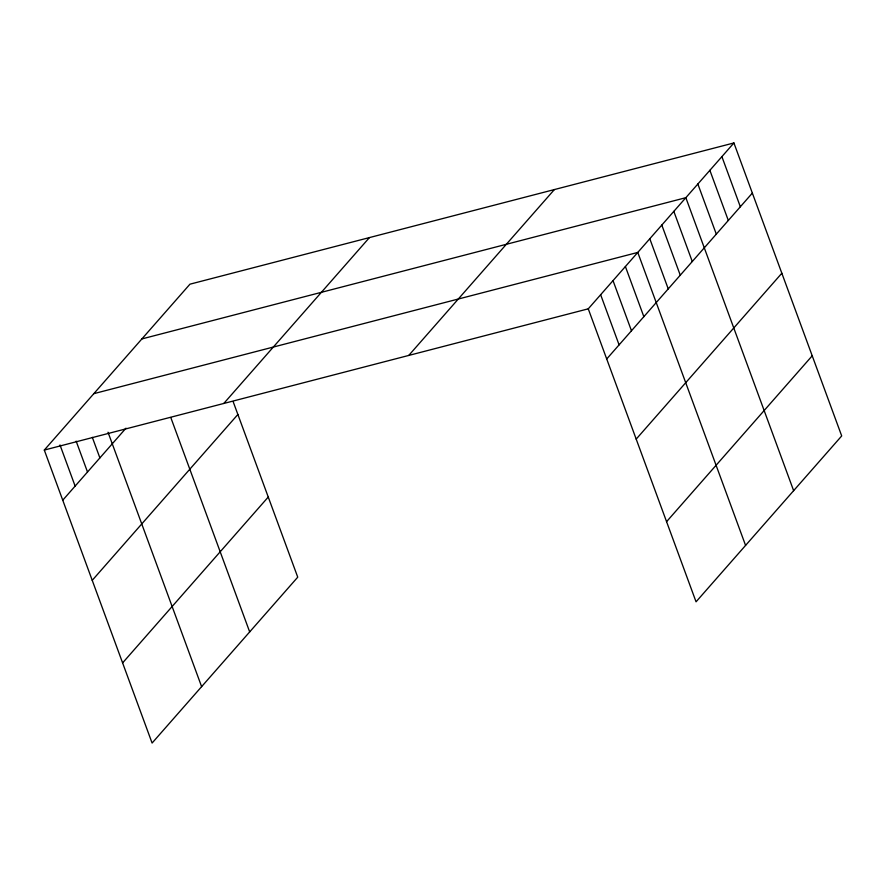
<?xml version="1.0" encoding="UTF-8"?>
<svg xmlns="http://www.w3.org/2000/svg" width="886" height="886" viewBox="0 0 886 886"><rect width="100%" height="100%" fill="white"/><g stroke="black" fill="none" stroke-linecap="round" stroke-linejoin="round"><path stroke-width="1.33" d="M233.118 401.546L297.74 577.174L152.093 743.044L44.3 450.066L189.947 284.185L733.907 142.956L841.7 435.934L696.053 601.815L588.26 308.826L733.907 142.956M62.751 500.202L126 428.171M223.804 403.451L369.451 237.581M92.233 580.341L237.88 414.471M122.611 662.905L268.259 497.035M408.756 355.441L554.392 189.56M606.711 358.974L752.347 193.093M636.192 439.113L781.84 273.231M666.571 521.677L812.218 355.795M141.882 338.928L685.842 197.689L793.635 490.678M93.816 393.661L637.776 252.432L745.58 545.422M44.3 450.066L588.26 308.826M721.891 156.634L740.342 206.781M709.874 170.322L728.325 220.47M697.858 184.011L716.309 234.148M673.825 211.377L692.276 261.525M661.809 225.066L680.26 275.203M649.792 238.744L668.243 288.891M625.394 266.531L643.845 316.679M613.023 280.629L631.474 330.777M600.642 294.728L619.092 344.875M170.788 417.505L249.675 631.906M108.014 432.235L201.62 686.65M92.321 437.341L99.885 457.907M76.152 441.15L87.504 472.005M59.993 444.96L75.133 486.104"/></g></svg>
